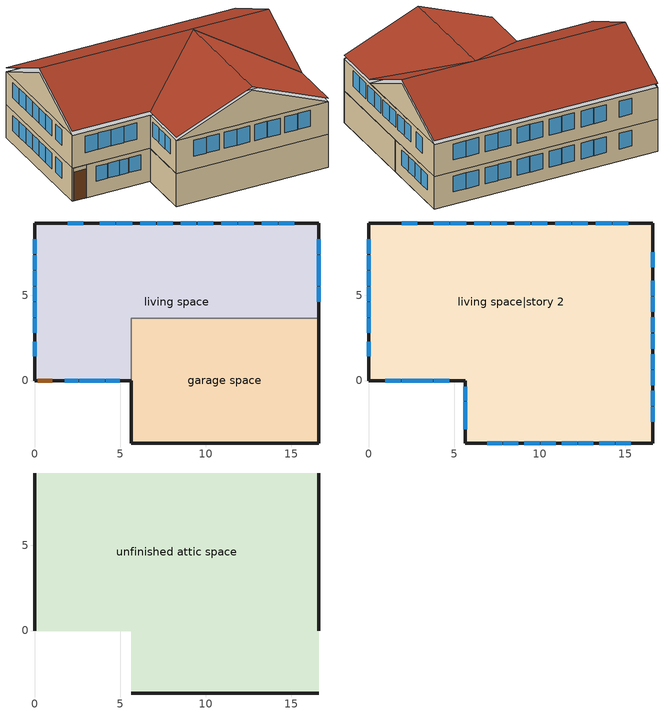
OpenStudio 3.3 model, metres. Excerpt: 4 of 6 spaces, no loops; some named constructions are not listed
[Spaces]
garage space
 floor foundation (FloorFndGrndUnfinSlab): 5.64,-3.66 5.64,3.66 16.61,3.66 16.61,-3.66 z0
 wall outside (WallExtUninsUnfin): 5.64,0 5.64,-3.66 16.61,-3.66 16.61,3.66 z0:2.44
 wall to living space (WallIntFinInsUnfin Reversed): 16.61,3.66 5.64,3.66 5.64,0 z0:2.44
living space
 floor foundation (FloorFndGrndFinSlab): 0,0 0,9.23 16.61,9.23 16.61,3.66 5.64,3.66 5.64,0 z0
 wall outside (WallExtInsFin): 16.61,3.66 16.61,9.23 0,9.23 0,0 0.13,0 1.05,0 5.64,0 z0:2.44
 window (WindowConstruction): 1.74,0 2.55,0 / 2.61,0 3.42,0 / 3.27,0 4.08,0 / 4.14,0 4.95,0 z1.05:2.13; 15.18,9.23 14.27,9.23 / 14.21,9.23 13.3,9.23 / 12.81,9.23 11.9,9.23 / 11.84,9.23 10.93,9.23 / 10.43,9.23 9.52,9.23 / 9.46,9.23 8.55,9.23 / 8.06,9.23 7.15,9.23 / 7.09,9.23 6.18,9.23 / 5.69,9.23 4.78,9.23 / 4.72,9.23 3.81,9.23 / 2.83,9.23 1.92,9.23 z0.92:2.13; 0,8.26 0,7.41 / 0,7.35 0,6.5 / 0,6.42 0,5.57 / 0,5.51 0,4.66 / 0,4.57 0,3.72 / 0,3.66 0,2.81 / 0,2.27 0,1.42 z1:2.13; 16.61,4.61 16.61,5.48 / 16.61,5.55 16.61,6.42 / 16.61,6.47 16.61,7.34 / 16.61,7.4 16.61,8.28 z0.97:2.13
 door (Door): 0.15,0 1.02,0 z0:2.13
living space|story 2
 floor to garage space (FloorFinInsUnfin): 16.61,3.66 16.61,-3.66 5.64,-3.66 5.64,3.66 z2.44
 floor to living space (FloorFinUninsFin): 16.61,9.23 16.61,3.66 5.64,3.66 5.64,0 0,0 0,9.23 z2.44
 wall outside (WallExtInsFin): 0,9.23 0,0 5.64,0 5.64,-3.66 16.61,-3.66 16.61,9.23 0,9.23 z2.44:4.88
 window (WindowConstruction): 6.92,-3.66 7.8,-3.66 / 7.87,-3.66 8.75,-3.66 / 9.11,-3.66 10,-3.66 / 10.06,-3.66 10.95,-3.66 / 11.31,-3.66 12.19,-3.66 / 12.25,-3.66 13.14,-3.66 / 13.5,-3.66 14.39,-3.66 / 14.45,-3.66 15.34,-3.66 / 16.61,-2.43 16.61,-1.54 / 16.61,-1.48 16.61,-0.59 / 16.61,-0.28 16.61,0.61 / 16.61,0.67 16.61,1.56 / 16.61,1.87 16.61,2.76 / 16.61,2.82 16.61,3.7 / 16.61,4.02 16.61,4.9 / 16.61,4.96 16.61,5.85 / 16.61,6.64 16.61,7.53 z3.39:4.57; 0.95,0 1.85,0 / 1.91,0 2.81,0 / 2.83,0 3.73,0 / 3.79,0 4.69,0 z3.37:4.57; 15.18,9.23 14.27,9.23 / 14.21,9.23 13.3,9.23 / 12.81,9.23 11.9,9.23 / 11.84,9.23 10.93,9.23 / 10.43,9.23 9.52,9.23 / 9.46,9.23 8.55,9.23 / 8.06,9.23 7.15,9.23 / 7.09,9.23 6.18,9.23 / 5.69,9.23 4.78,9.23 / 4.72,9.23 3.81,9.23 / 2.83,9.23 1.92,9.23 z3.36:4.57; 5.64,-0.37 5.64,-1.19 / 5.64,-1.25 5.64,-2.07 / 5.64,-2.03 5.64,-2.85 z3.48:4.57; 0,8.26 0,7.41 / 0,7.35 0,6.5 / 0,6.42 0,5.57 / 0,5.51 0,4.66 / 0,4.57 0,3.72 / 0,3.66 0,2.81 / 0,2.27 0,1.42 z3.44:4.57
unfinished attic space
 floor to living space|story 2 (FloorFinInsUnfinAttic): 16.61,9.23 16.61,0 0,0 0,9.23 z4.88; 5.64,-3.66 5.64,0 16.61,0 16.61,-3.66 z4.88
 wall outside (WallExtUninsUnfin): 0,4.61,7.18 0,9.23,4.88 0,0,4.88; 16.61,4.61,7.18 16.61,0,4.88 16.61,9.23,4.88; 5.64,-3.66,4.88 16.61,-3.66,4.88 11.13,-3.66,7.17
 roof outside (RoofUnfinInsExt): 0,4.61,7.49 16.61,4.61,7.49 16.61,9.23,5.18 0,9.23,5.18; 5.64,0,5.13 5.64,-3.66,5.13 11.13,-3.66,7.43 11.13,4.59,7.43; 16.61,0,5.13 11.13,4.59,7.43 11.13,-3.66,7.43 16.61,-3.66,5.13; 0,4.61,7.49 0,0,5.18 5.64,0,5.18 11.13,4.59,7.48 16.61,0,5.18 16.61,4.61,7.49
[Material] Roughness=Rough
Name | Thickness {m} | Conductivity {W/m-K} | Density {kg/m3} | Specific Heat {J/kg-K} | Thermal Absorptance | Solar Absorptance | Visible Absorptance
Drywall 0.5 in. | 0.0127 | 0.160291 | 801 | 837.4 | 0.9 | 0.5 | 0.1
FloorUATrussandIns | 0.0889 | 0.0564573 | 50.7834 | 1165.1 | 0.9 | 0.5 | 0.9
FloorUAAdditionalCeilingIns | 0.196342 | 0.0539976 | 16.02 | 1046.75
RoofSheathing | 0.01905 | 0.115458 | 512.64 | 1214.23 | 0.82 | 0.3 | 0.3
WallSheathing | 0.0127 | 0.115458 | 512.64 | 1214.23 | 0.82 | 0.3 | 0.3
WallCMU 1 | 0.1524 | 0.519108 | 1001.12 | 852.065 | 0.82 | 0.3 | 0.82
WallFurring 1 | 0.1016 | 0.0439284 | 110.334 | 1154.52 | 0.82 | 0.3 | 0.82
Floor Covering | 0.0127 | 0.0433444 | 54.468 | 1339.84 | 0.9 | 0.9
FloorIns | 0.1397 | 1.90491 | 67.691 | 1210.98 | 0.82 | 0.3 | 0.3
Wood Floor | 0.015875 | 0.115458 | 544.68 | 1214.23
FloorFinStudAndAirFloor | 0.1397 | 0.557395 | 67.691 | 1210.98 | 0.9 | 0.5 | 0.9
[Construction]
FloorFinInsUnfinAttic Reversed: FloorUAAdditionalCeilingIns, FloorUATrussandIns, Drywall 0.5 in.
WallIntFinInsUnfin: WallSheathing, WallCMU 1, WallFurring 1
FloorFinInsUnfin Reversed: Floor Covering, Wood Floor, RoofSheathing, FloorIns
FloorFinUninsFin Reversed: Floor Covering, Wood Floor, RoofSheathing, FloorFinStudAndAirFloor, Drywall 0.5 in.
[Schedule:Ruleset]
Name | Default Day Schedule | Summer Design Day Schedule | Winter Design Day Schedule
res nv_1 temp schedule | Schedule Day 16
res mv_1 range exhaust schedule | Schedule Day 20 | res mv_1 range exhaust schedule summer design | res mv_1 range exhaust schedule winter design
res mv_1 bath exhaust schedule | Schedule Day 21 | res mv_1 bath exhaust schedule summer design | res mv_1 bath exhaust schedule winter design
[Schedule:Day]
Schedule Day 16; Schedule Day 20; res mv_1 range exhaust schedule winter design; Schedule Day 21; res mv_1 bath exhaust schedule winter design: 24, 0, 0
res nv_1 temp schedule allday1; res nv_1 temp schedule allday12: 2, 0, 21.1111, 11, 0, 20.5556, 24, 0, 21.1111
res nv_1 temp schedule allday2; res nv_1 temp schedule allday3; res nv_1 temp schedule allday11: 24, 0, 22.2222
res nv_1 temp schedule allday4; res nv_1 temp schedule allday5; res nv_1 temp schedule allday6; res nv_1 temp schedule allday7; res nv_1 temp schedule allday8; res nv_1 temp schedule allday9; res nv_1 temp schedule allday10: 2, 0, 22.2222, 11, 0, 21.1111, 24, 0, 22.2222
res nv_1 availability schedule allday1 on; res nv_1 availability schedule allday1 on 1; res nv_1 availability schedule allday1 on 2; res nv_1 availability schedule allday1 on 3; res nv_1 availability schedule allday1 on 4; res nv_1 availability schedule allday1 on 5; res nv_1 availability schedule allday1 on 6; res nv_1 availability schedule allday1 on 7; res nv_1 availability schedule allday1 on 8; res nv_1 availability schedule allday1 on 9; res nv_1 availability schedule allday1 on 10; res nv_1 availability schedule allday1 on 11: 1, 0, 1, 2, 0, 1, 3, 0, 1, 4, 0, 1, 5, 0, 1, 6, 0, 1, 7, 0, 1, 8, 0, 1, 9, 0, 1, 10, 0, 1, 11, 0, 1, 12, 0, 1, 13, 0, 1, 14, 0, 1, 15, 0, 1, 16, 0, 1, 17, 0, 1, 18, 0, 1, 19, 0, 1, 20, 0, 1, 21, 0, 1, 22, 0, 1, 23, 0, 1, 24, 0, 1
res mv_1 range exhaust schedule allday1; res mv_1 range exhaust schedule allday2; res mv_1 range exhaust schedule allday3; res mv_1 range exhaust schedule allday4; res mv_1 range exhaust schedule allday5; res mv_1 range exhaust schedule allday6; res mv_1 range exhaust schedule allday7; res mv_1 range exhaust schedule allday8; res mv_1 range exhaust schedule allday9; res mv_1 range exhaust schedule allday10; res mv_1 range exhaust schedule allday11; res mv_1 range exhaust schedule allday12: 18, 0, 0, 19, 0, 1, 24, 0, 0
res mv_1 range exhaust schedule summer design; res mv_1 bath exhaust schedule summer design: 24, 0, 1
res mv_1 bath exhaust schedule allday1; res mv_1 bath exhaust schedule allday2; res mv_1 bath exhaust schedule allday3; res mv_1 bath exhaust schedule allday4; res mv_1 bath exhaust schedule allday5; res mv_1 bath exhaust schedule allday6; res mv_1 bath exhaust schedule allday7; res mv_1 bath exhaust schedule allday8; res mv_1 bath exhaust schedule allday9; res mv_1 bath exhaust schedule allday10; res mv_1 bath exhaust schedule allday11; res mv_1 bath exhaust schedule allday12: 1, 0, 0, 2, 0, 1, 24, 0, 0
[Schedule:Rule] Apply Sunday=Yes; Apply Monday=Yes; Apply Tuesday=Yes; Apply Wednesday=Yes; Apply Thursday=Yes; Apply Friday=Yes; Apply Saturday=Yes; Date Specification Type=DateRange; Start Day=1
Name | Schedule Ruleset | Rule Order | Day Schedule | Start Month | End Month | End Day
res nv_1 temp schedule allday rule1 | res nv_1 temp schedule | 11 | res nv_1 temp schedule allday1 | 1 | 1 | 31
res nv_1 temp schedule allday rule2 | res nv_1 temp schedule | 10 | res nv_1 temp schedule allday2 | 2 | 2 | 28
res nv_1 temp schedule allday rule3 | res nv_1 temp schedule | 9 | res nv_1 temp schedule allday3 | 3 | 3 | 31
res nv_1 temp schedule allday rule4 | res nv_1 temp schedule | 8 | res nv_1 temp schedule allday4 | 4 | 4 | 30
res nv_1 temp schedule allday rule5 | res nv_1 temp schedule | 7 | res nv_1 temp schedule allday5 | 5 | 5 | 31
res nv_1 temp schedule allday rule6 | res nv_1 temp schedule | 6 | res nv_1 temp schedule allday6 | 6 | 6 | 30
res nv_1 temp schedule allday rule7 | res nv_1 temp schedule | 5 | res nv_1 temp schedule allday7 | 7 | 7 | 31
res nv_1 temp schedule allday rule8 | res nv_1 temp schedule | 4 | res nv_1 temp schedule allday8 | 8 | 8 | 31
res nv_1 temp schedule allday rule9 | res nv_1 temp schedule | 3 | res nv_1 temp schedule allday9 | 9 | 9 | 30
res nv_1 temp schedule allday rule10 | res nv_1 temp schedule | 2 | res nv_1 temp schedule allday10 | 10 | 10 | 31
res nv_1 temp schedule allday rule11 | res nv_1 temp schedule | 1 | res nv_1 temp schedule allday11 | 11 | 11 | 30
res nv_1 temp schedule allday rule12 | res nv_1 temp schedule | 0 | res nv_1 temp schedule allday12 | 12 | 12 | 31
res mv_1 range exhaust schedule allday rule1 | res mv_1 range exhaust schedule | 11 | res mv_1 range exhaust schedule allday1 | 1 | 1 | 31
res mv_1 range exhaust schedule allday rule2 | res mv_1 range exhaust schedule | 10 | res mv_1 range exhaust schedule allday2 | 2 | 2 | 28
res mv_1 range exhaust schedule allday rule3 | res mv_1 range exhaust schedule | 9 | res mv_1 range exhaust schedule allday3 | 3 | 3 | 31
res mv_1 range exhaust schedule allday rule4 | res mv_1 range exhaust schedule | 8 | res mv_1 range exhaust schedule allday4 | 4 | 4 | 30
res mv_1 range exhaust schedule allday rule5 | res mv_1 range exhaust schedule | 7 | res mv_1 range exhaust schedule allday5 | 5 | 5 | 31
res mv_1 range exhaust schedule allday rule6 | res mv_1 range exhaust schedule | 6 | res mv_1 range exhaust schedule allday6 | 6 | 6 | 30
res mv_1 range exhaust schedule allday rule7 | res mv_1 range exhaust schedule | 5 | res mv_1 range exhaust schedule allday7 | 7 | 7 | 31
res mv_1 range exhaust schedule allday rule8 | res mv_1 range exhaust schedule | 4 | res mv_1 range exhaust schedule allday8 | 8 | 8 | 31
res mv_1 range exhaust schedule allday rule9 | res mv_1 range exhaust schedule | 3 | res mv_1 range exhaust schedule allday9 | 9 | 9 | 30
res mv_1 range exhaust schedule allday rule10 | res mv_1 range exhaust schedule | 2 | res mv_1 range exhaust schedule allday10 | 10 | 10 | 31
res mv_1 range exhaust schedule allday rule11 | res mv_1 range exhaust schedule | 1 | res mv_1 range exhaust schedule allday11 | 11 | 11 | 30
res mv_1 range exhaust schedule allday rule12 | res mv_1 range exhaust schedule | 0 | res mv_1 range exhaust schedule allday12 | 12 | 12 | 31
res mv_1 bath exhaust schedule allday rule1 | res mv_1 bath exhaust schedule | 11 | res mv_1 bath exhaust schedule allday1 | 1 | 1 | 31
res mv_1 bath exhaust schedule allday rule2 | res mv_1 bath exhaust schedule | 10 | res mv_1 bath exhaust schedule allday2 | 2 | 2 | 28
res mv_1 bath exhaust schedule allday rule3 | res mv_1 bath exhaust schedule | 9 | res mv_1 bath exhaust schedule allday3 | 3 | 3 | 31
res mv_1 bath exhaust schedule allday rule4 | res mv_1 bath exhaust schedule | 8 | res mv_1 bath exhaust schedule allday4 | 4 | 4 | 30
res mv_1 bath exhaust schedule allday rule5 | res mv_1 bath exhaust schedule | 7 | res mv_1 bath exhaust schedule allday5 | 5 | 5 | 31
res mv_1 bath exhaust schedule allday rule6 | res mv_1 bath exhaust schedule | 6 | res mv_1 bath exhaust schedule allday6 | 6 | 6 | 30
res mv_1 bath exhaust schedule allday rule7 | res mv_1 bath exhaust schedule | 5 | res mv_1 bath exhaust schedule allday7 | 7 | 7 | 31
res mv_1 bath exhaust schedule allday rule8 | res mv_1 bath exhaust schedule | 4 | res mv_1 bath exhaust schedule allday8 | 8 | 8 | 31
res mv_1 bath exhaust schedule allday rule9 | res mv_1 bath exhaust schedule | 3 | res mv_1 bath exhaust schedule allday9 | 9 | 9 | 30
res mv_1 bath exhaust schedule allday rule10 | res mv_1 bath exhaust schedule | 2 | res mv_1 bath exhaust schedule allday10 | 10 | 10 | 31
res mv_1 bath exhaust schedule allday rule11 | res mv_1 bath exhaust schedule | 1 | res mv_1 bath exhaust schedule allday11 | 11 | 11 | 30
res mv_1 bath exhaust schedule allday rule12 | res mv_1 bath exhaust schedule | 0 | res mv_1 bath exhaust schedule allday12 | 12 | 12 | 31
